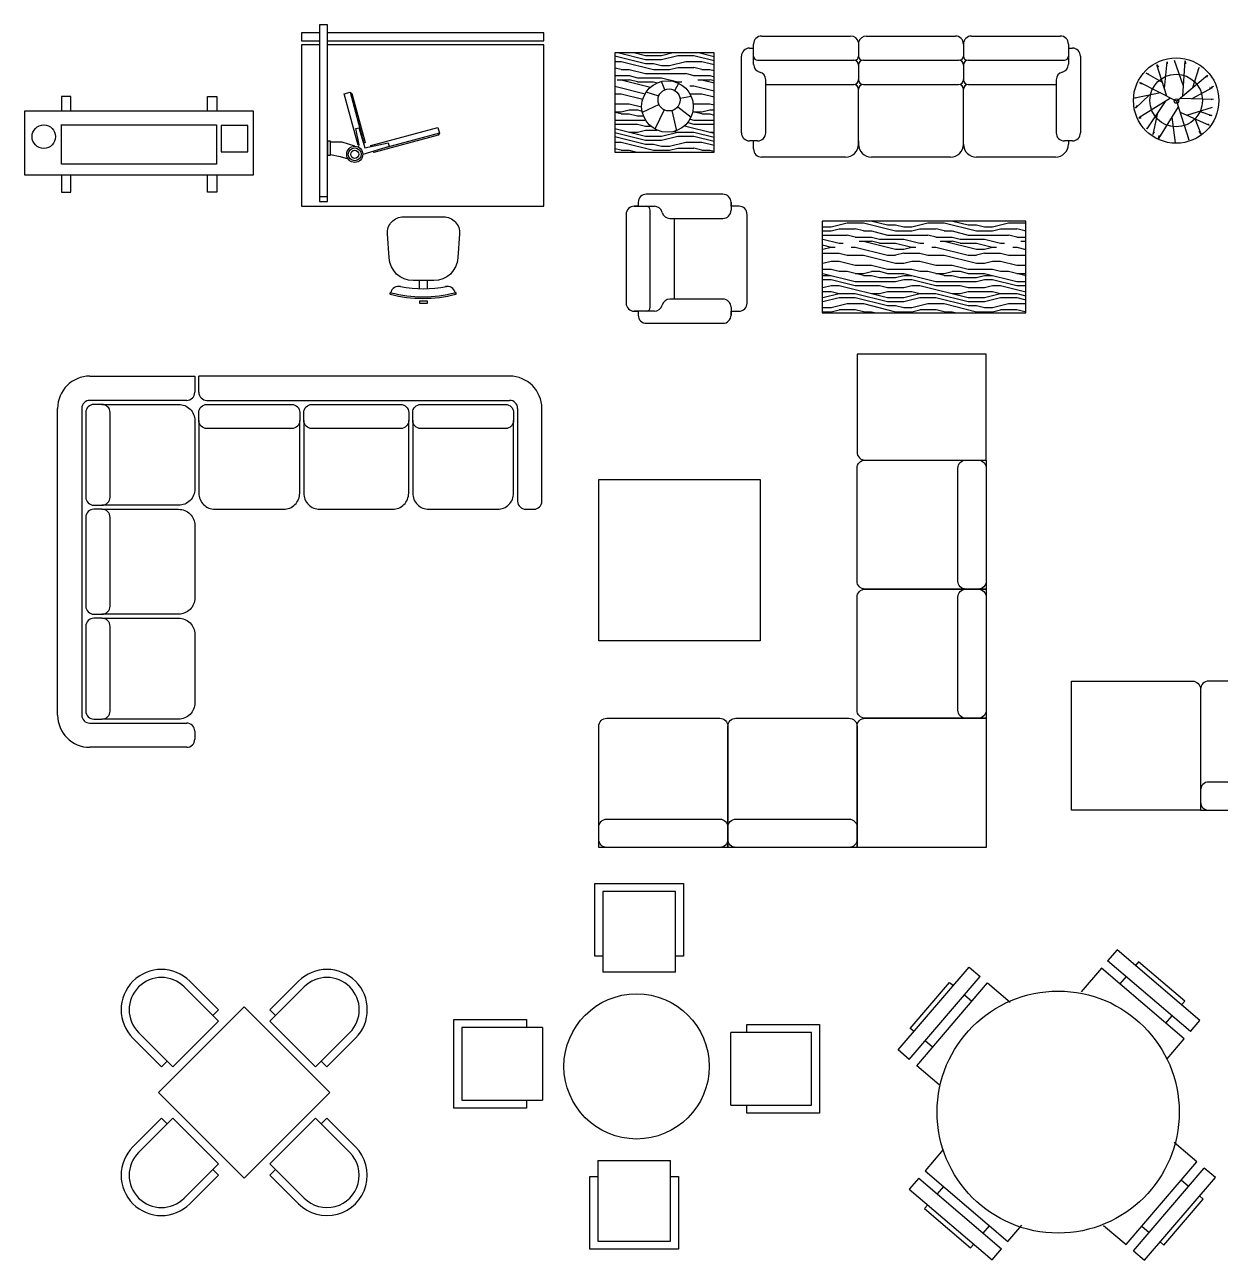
# Model space of a CAD drawing. Header units: millimetres. Extents: x 203.7 to 271.7, y 165.9 to 194.2.
# Drawn here: x 231.21 to 238.61, y 179.62 to 187.27 of the extents above; entities that cross this region are included whole.
import ezdxf

# ---------------------------------------------------------------- set-up
doc = ezdxf.new("R2010")
doc.units = ezdxf.units.MM
doc.layers.add('MUEBLE', color=8, linetype='Continuous')
doc.layers.add('MURO-ACTUALES', color=1, linetype='Continuous')

# ---------------------------------------------------------------- blocks, each defined once
blk = doc.blocks.new('ME-5')
at = {"layer": 'MUEBLE'}
for p, q in [((0.4649, 1.3407), (0.4065, 1.2723)), ((0.9781, 0.9023), (0.4649, 1.3407)), ((-0.8905, 0.7196), (-0.452, 1.2328)), ((-0.452, 1.2328), (-0.3836, 1.1744)), ((0.3675, 1.2267), (0.2414, 1.0791)), ((0.8807, 0.7882), (0.3675, 1.2267)), ((0.9197, 0.8338), (0.4065, 1.2723)), ((0.5985, 1.2661), (0.579, 1.2433)), ((0.8836, 1.0225), (0.5985, 1.2661)), ((-0.8221, 0.6612), (-0.3836, 1.1744)), ((0.5205, 1.1749), (0.4815, 1.1293)), ((-0.8159, 0.8532), (-0.5723, 1.1383)), ((-0.7764, 0.6222), (-0.338, 1.1354)), ((-0.5723, 1.1383), (-0.5495, 1.1188)), ((-0.338, 1.1354), (-0.1979, 1.0157)), ((-0.481, 1.0603), (-0.4354, 1.0214)), ((0.8641, 0.9997), (0.8836, 1.0225)), ((0.7666, 0.8857), (0.8056, 0.9313)), ((-0.793, 0.8337), (-0.8159, 0.8532)), ((0.9197, 0.8338), (0.9781, 0.9023)), ((-0.679, 0.7362), (-0.7246, 0.7752)), ((0.7751, 0.6646), (0.8807, 0.7882)), ((-0.8221, 0.6612), (-0.8905, 0.7196)), ((-0.6372, 0.5032), (-0.7764, 0.6222)), ((-0.6123, 0.1029), (-0.7249, -0.029)), ((0.9594, 0.0269), (0.8193, 0.1466)), ((0.521, -0.4863), (0.9594, 0.0269)), ((-0.7639, -0.0746), (-0.8223, -0.143)), ((-0.7639, -0.0746), (-0.2507, -0.513)), ((-0.7249, -0.029), (-0.2117, -0.4674)), ((0.5666, -0.5253), (1.0051, -0.0121)), ((0.635, -0.5837), (1.0735, -0.0705)), ((1.0735, -0.0705), (1.0051, -0.0121)), ((-0.8223, -0.143), (-0.3091, -0.5815)), ((-0.6109, -0.1264), (-0.6498, -0.172)), ((0.9076, -0.1261), (0.862, -0.0871)), ((0.7553, -0.4892), (0.9989, -0.204)), ((0.9989, -0.204), (0.976, -0.1846)), ((-0.7083, -0.2404), (-0.7278, -0.2633)), ((-0.7278, -0.2633), (-0.4427, -0.5068)), ((-0.3647, -0.4156), (-0.3258, -0.37)), ((-0.2117, -0.4674), (-0.1247, -0.3655)), ((0.3817, -0.3673), (0.521, -0.4863)), ((0.6184, -0.3722), (0.664, -0.4112)), ((-0.4427, -0.5068), (-0.4232, -0.484)), ((-0.3091, -0.5815), (-0.2507, -0.513)), ((0.5666, -0.5253), (0.635, -0.5837)), ((0.7325, -0.4697), (0.7553, -0.4892))]:
    blk.add_line(p, q, dxfattribs=at)
blk.add_circle((0.1, 0.3345), 0.75, dxfattribs=at)
blk = doc.blocks.new('SA-1')
at = {"layer": 'MUEBLE'}
for p, q in [((-0.6806, 1.1148), (-0.1294, 1.1148)), ((-0.0806, 1.0752), (-0.0806, 0.9898)), ((-0.0306, 1.1148), (0.5194, 1.1148)), ((0.6194, 1.1148), (1.1694, 1.1148)), ((-1.5899, 1.01), (-1.5899, 0.3952)), ((-0.9751, 1.01), (-1.5899, 1.01)), ((-0.9751, 0.3952), (-0.9751, 1.01)), ((-0.7556, 1.0398), (-0.7306, 1.0398)), ((-0.7306, 0.9391), (-0.7306, 1.0648)), ((-0.7306, 1.0398), (-0.7306, 1.0648)), ((0.5694, 1.0648), (0.5694, 0.9898)), ((1.2194, 1.0648), (1.2194, 0.9394)), ((1.2194, 1.0648), (1.2194, 1.0398)), ((1.2194, 1.0398), (1.2444, 1.0398)), ((-0.8056, 0.5148), (-0.8056, 0.9898)), ((-0.7056, 0.9648), (-0.1106, 0.9648)), ((-0.0806, 0.9348), (-0.0806, 0.8448)), ((-0.0506, 0.9648), (0.5394, 0.9648)), ((0.5694, 0.9348), (0.5694, 0.8448)), ((0.5994, 0.9648), (1.1944, 0.9648)), ((1.2944, 0.9898), (1.2944, 0.5148)), ((1.7677, 0.9366), (1.7775, 0.9218)), ((1.8302, 0.7415), (1.7677, 0.9366)), ((1.815, 0.7888), (1.8315, 0.9542)), ((1.8315, 0.9542), (1.8315, 0.9424)), ((1.932, 0.8039), (1.8757, 0.9631)), ((1.8757, 0.9631), (1.8781, 0.9483)), ((1.9282, 0.744), (1.9419, 0.9601)), ((1.9419, 0.9601), (1.9444, 0.9424)), ((1.9905, 0.7958), (2.0302, 0.9189)), ((2.0302, 0.9189), (2.0204, 0.9042)), ((-0.6556, 0.5148), (-0.6556, 0.843)), ((1.1444, 0.843), (1.1444, 0.5148)), ((1.7014, 0.8836), (1.7162, 0.8806)), ((1.8028, 0.8271), (1.7014, 0.8836)), ((1.889, 0.7114), (2.0818, 0.8718)), ((2.0818, 0.8718), (2.0744, 0.8571)), ((-1.3184, 0.7411), (-1.3965, 0.7678)), ((-1.2803, 0.7819), (-1.3021, 0.8334)), ((-1.2194, 0.7781), (-1.194, 0.8218)), ((-0.6556, 0.8148), (-0.1106, 0.8148)), ((-0.0806, 0.4448), (-0.0806, 0.7848)), ((-0.0506, 0.8148), (0.5394, 0.8148)), ((0.5694, 0.4448), (0.5694, 0.7848)), ((0.5994, 0.8148), (1.1444, 0.8148)), ((1.6622, 0.8276), (1.672, 0.8188)), ((1.889, 0.7114), (1.6622, 0.8276)), ((1.9861, 0.7285), (2.1112, 0.7952)), ((2.1112, 0.7952), (2.094, 0.7923)), ((2.1186, 0.8011), (2.1063, 0.7982)), ((-1.3157, 0.6903), (-1.4199, 0.6418)), ((-1.1864, 0.7303), (-1.1174, 0.7418)), ((1.7895, 0.7623), (1.6303, 0.7304)), ((1.6303, 0.7304), (1.6401, 0.7334)), ((1.7192, 0.7482), (1.6352, 0.6686)), ((1.8524, 0.7301), (1.6548, 0.6068)), ((1.819, 0.7092), (1.7063, 0.539)), ((1.889, 0.7114), (1.9664, 0.4713)), ((1.9122, 0.7307), (2.1161, 0.7245)), ((2.1161, 0.7245), (2.1014, 0.7187)), ((-1.2837, 0.6577), (-1.3419, 0.5382)), ((-1.238, 0.6526), (-1.2085, 0.528)), ((-1.2, 0.677), (-1.1179, 0.6129)), ((1.6352, 0.6686), (1.6474, 0.6833)), ((1.772, 0.6382), (1.7431, 0.5037)), ((1.9003, 0.6761), (1.7775, 0.4801)), ((1.9108, 0.6437), (2.0916, 0.5626)), ((1.954, 0.6244), (2.1112, 0.6745)), ((2.03, 0.6486), (2.1088, 0.6215)), ((2.1088, 0.6215), (2.0916, 0.6215)), ((1.6548, 0.6068), (1.6695, 0.6068)), ((1.7063, 0.539), (1.7088, 0.5479)), ((1.86, 0.6117), (1.8806, 0.4536)), ((2.0017, 0.6029), (2.0401, 0.5096)), ((2.0916, 0.5626), (2.0842, 0.5714)), ((-0.7056, 0.4648), (-0.7556, 0.4648)), ((-0.7306, 0.4648), (-0.7556, 0.4648)), ((-0.7306, 0.4148), (-0.7306, 0.4648)), ((-0.0806, 0.4648), (-0.0806, 0.4448)), ((1.2444, 0.4648), (1.1944, 0.4648)), ((1.2444, 0.4648), (1.2194, 0.4648)), ((1.2194, 0.4648), (1.2194, 0.4448)), ((1.7431, 0.5037), (1.753, 0.5214)), ((1.7775, 0.4801), (1.7824, 0.4978)), ((1.9664, 0.4713), (1.964, 0.489)), ((2.0401, 0.5096), (2.0302, 0.5243)), ((-1.5899, 0.3952), (-0.9751, 0.3952)), ((-0.0806, 0.4448), (-0.0806, 0.4448)), ((-0.1606, 0.3648), (-0.6806, 0.3648)), ((0.4894, 0.3648), (-0.0006, 0.3648)), ((1.1394, 0.3648), (0.6494, 0.3648)), ((-0.8705, 0.0847), (-0.8705, 0.0347)), ((-1.4705, 0.0597), (-1.3452, 0.0597)), ((-1.3705, -0.5653), (-1.3705, 0.0347)), ((-1.2487, -0.0153), (-0.9205, -0.0153)), ((-1.2205, -0.5153), (-1.2205, -0.0153)), ((0.9554, -0.0321), (-0.305, -0.0321)), ((-0.305, -0.0321), (-0.305, -0.6009)), ((0.9554, -0.6009), (0.9554, -0.0321)), ((-0.9205, -0.5153), (-1.2487, -0.5153)), ((-1.3448, -0.5903), (-1.4705, -0.5903)), ((-0.8705, -0.5653), (-0.8705, -0.6153)), ((-0.305, -0.6009), (0.9554, -0.6009))]:
    blk.add_line(p, q, dxfattribs=at)
at = {"layer": 'MUEBLE', "color": 0}
for p, q in [((-1.564, 1.01), (-1.4008, 0.9692)), ((-1.464, 1.01), (-1.4009, 0.9942)), ((-1.3007, 0.9942), (-1.2374, 1.01)), ((-1.064, 1.01), (-0.9751, 0.9878)), ((-1.5899, 0.9915), (-1.4008, 0.9442)), ((-1.5899, 0.9567), (-1.5507, 0.9567)), ((-1.5507, 0.9567), (-1.3508, 0.9067)), ((-1.4007, 0.9942), (-1.3007, 0.9942)), ((-1.4007, 0.9692), (-1.3007, 0.9692)), ((-1.4007, 0.9442), (-1.3507, 0.9442)), ((-1.3507, 0.9442), (-1.3007, 0.9317)), ((-1.3007, 0.9692), (-1.2007, 0.9941)), ((-1.3007, 0.9317), (-1.2507, 0.9317)), ((-1.2507, 0.9317), (-1.1507, 0.9566)), ((-1.2507, 0.9067), (-1.2007, 0.9191)), ((-1.2007, 0.9942), (-1.1007, 0.9942)), ((-1.2007, 0.9192), (-1.1007, 0.9192)), ((-1.1507, 0.9567), (-1.0507, 0.9567)), ((-1.1007, 0.9942), (-0.9751, 0.9628)), ((-1.0507, 0.9067), (-1.1006, 0.9191)), ((-1.0507, 0.9567), (-0.9751, 0.9378)), ((-1.5507, 0.9067), (-1.5899, 0.9165)), ((-1.5899, 0.8692), (-1.5007, 0.8692)), ((-1.5757, 0.8442), (-1.5007, 0.8442)), ((-1.5507, 0.9067), (-1.5007, 0.9067)), ((-1.5507, 0.8442), (-1.369, 0.7987)), ((-1.5007, 0.9067), (-1.4007, 0.8817)), ((-1.5007, 0.8692), (-1.4507, 0.8567)), ((-1.4507, 0.8317), (-1.5006, 0.8441)), ((-1.4507, 0.8567), (-1.3007, 0.8567)), ((-1.4007, 0.8817), (-1.1507, 0.8817)), ((-1.3507, 0.9067), (-1.2507, 0.9067)), ((-1.3008, 0.8567), (-1.2009, 0.8317)), ((-1.1006, 0.8691), (-1.1505, 0.8816)), ((-1.1007, 0.8692), (-1.0007, 0.8692)), ((-1.0757, 0.8442), (-1.0007, 0.8442)), ((-1.0507, 0.9067), (-1.0007, 0.9067)), ((-1.0507, 0.8442), (-0.9751, 0.8253)), ((-1.0007, 0.9067), (-0.9751, 0.9003)), ((-1.0007, 0.8692), (-0.9751, 0.8628)), ((-0.9751, 0.8378), (-1.0006, 0.8441)), ((-1.5899, 0.804), (-1.4031, 0.7573)), ((-1.4507, 0.8317), (-1.3507, 0.8317)), ((-1.3508, 0.8317), (-1.326, 0.8255)), ((-1.2007, 0.8317), (-1.1757, 0.8317)), ((-1.1257, 0.8067), (-1.1007, 0.8067)), ((-1.1007, 0.8067), (-0.9751, 0.7753)), ((-1.5899, 0.7567), (-1.5507, 0.7567)), ((-1.5899, 0.6942), (-1.5007, 0.6942)), ((-1.5507, 0.7567), (-1.4175, 0.7234)), ((-1.5007, 0.6942), (-1.4241, 0.675)), ((-1.1248, 0.7567), (-1.0507, 0.7567)), ((-1.105, 0.6953), (-1.1007, 0.6942)), ((-1.1007, 0.6942), (-1.0007, 0.6942)), ((-1.0507, 0.7567), (-0.9751, 0.7378)), ((-1.0007, 0.6942), (-0.9751, 0.6878)), ((-1.5899, 0.6442), (-1.5507, 0.6442)), ((-1.5507, 0.6317), (-1.5899, 0.6415)), ((-1.5507, 0.6442), (-1.5007, 0.6566)), ((-1.5507, 0.6317), (-1.5007, 0.6317)), ((-1.5007, 0.6567), (-1.4507, 0.6567)), ((-1.5007, 0.6317), (-1.4507, 0.6192)), ((-1.4507, 0.6567), (-1.4215, 0.6494)), ((-1.4507, 0.6192), (-1.4129, 0.6192)), ((-1.0507, 0.6317), (-1.1074, 0.6458)), ((-1.1007, 0.6442), (-1.0507, 0.6442)), ((-1.0507, 0.6442), (-1.0007, 0.6566)), ((-1.0507, 0.6317), (-1.0007, 0.6317)), ((-1.0007, 0.6567), (-0.9751, 0.6567)), ((-1.0007, 0.6317), (-0.9751, 0.6253)), ((-1.5899, 0.5942), (-1.4004, 0.5942)), ((-1.5899, 0.5692), (-1.4507, 0.5692)), ((-1.5899, 0.5415), (-1.4009, 0.4942)), ((-1.4507, 0.5692), (-1.4007, 0.5567)), ((-1.4507, 0.5692), (-1.4007, 0.5567)), ((-1.4007, 0.5567), (-1.3684, 0.5567)), ((-1.1578, 0.5584), (-0.9751, 0.5128)), ((-1.1387, 0.5787), (-1.1008, 0.5692)), ((-1.1243, 0.6001), (-1.1008, 0.5942)), ((-1.1007, 0.5942), (-0.9751, 0.5942)), ((-1.1007, 0.5692), (-0.9751, 0.5692)), ((-1.5899, 0.5165), (-1.4008, 0.4692)), ((-1.5899, 0.4915), (-1.4008, 0.4442)), ((-1.5007, 0.5192), (-1.4507, 0.5192)), ((-1.4507, 0.5192), (-1.4007, 0.5316)), ((-1.4007, 0.5317), (-1.3288, 0.5317)), ((-1.4007, 0.4942), (-1.3007, 0.4942)), ((-1.4007, 0.4692), (-1.3007, 0.4692)), ((-1.3007, 0.4942), (-1.2007, 0.5191)), ((-1.3007, 0.4692), (-1.2007, 0.4941)), ((-1.2203, 0.5241), (-1.2007, 0.5192)), ((-1.2007, 0.5192), (-1.1007, 0.5192)), ((-1.2007, 0.4942), (-1.1007, 0.4942)), ((-1.1007, 0.5192), (-0.9751, 0.4878)), ((-1.1007, 0.4942), (-0.9751, 0.4628)), ((-1.0007, 0.5192), (-0.9751, 0.5192)), ((-1.5899, 0.4567), (-1.5507, 0.4567)), ((-1.5507, 0.4067), (-1.5899, 0.4165)), ((-1.5507, 0.4567), (-1.3508, 0.4067)), ((-1.5507, 0.4067), (-1.5007, 0.4067)), ((-1.5007, 0.4067), (-1.4547, 0.3952)), ((-1.4007, 0.4442), (-1.3507, 0.4442)), ((-1.3507, 0.4442), (-1.3007, 0.4317)), ((-1.3507, 0.4067), (-1.2507, 0.4067)), ((-1.3007, 0.4317), (-1.2507, 0.4317)), ((-1.2507, 0.4317), (-1.1507, 0.4566)), ((-1.2507, 0.4067), (-1.2007, 0.4191)), ((-1.2007, 0.4192), (-1.1007, 0.4192)), ((-1.1507, 0.4567), (-1.0507, 0.4567)), ((-1.0507, 0.4067), (-1.1006, 0.4191)), ((-1.0507, 0.4567), (-0.9751, 0.4378)), ((-1.0507, 0.4067), (-1.0007, 0.4067)), ((-1.0007, 0.4067), (-0.9751, 0.4003)), ((-0.305, -0.0673), (-0.3007, -0.0683)), ((-0.3007, -0.0683), (-0.2507, -0.0683)), ((-0.2507, -0.0683), (-0.1507, -0.0434)), ((-0.1507, -0.0433), (-0.0507, -0.0433)), ((-0.0507, -0.0433), (0.1492, -0.0933)), ((0.0045, -0.0321), (0.0992, -0.0558)), ((0.0993, -0.0558), (0.1493, -0.0558)), ((0.1493, -0.0558), (0.1993, -0.0683)), ((0.1993, -0.0683), (0.2493, -0.0683)), ((0.2493, -0.0683), (0.3493, -0.0434)), ((0.3493, -0.0433), (0.4493, -0.0433)), ((0.4493, -0.0433), (0.6492, -0.0933)), ((0.5045, -0.0321), (0.5992, -0.0558)), ((0.5993, -0.0558), (0.6493, -0.0558)), ((0.6493, -0.0558), (0.6993, -0.0683)), ((0.6993, -0.0683), (0.7493, -0.0683)), ((0.7493, -0.0683), (0.8493, -0.0434)), ((0.8493, -0.0433), (0.9493, -0.0433)), ((0.9493, -0.0433), (0.9554, -0.0449)), ((-0.305, -0.0933), (-0.2507, -0.0933)), ((-0.305, -0.1183), (-0.1507, -0.1183)), ((-0.305, -0.1433), (-0.3007, -0.1433)), ((-0.3008, -0.1433), (-0.2009, -0.1683)), ((-0.2507, -0.0933), (-0.2007, -0.0809)), ((-0.2007, -0.0808), (-0.1007, -0.0808)), ((-0.1006, -0.1309), (-0.1505, -0.1184)), ((-0.1007, -0.1308), (-0.0007, -0.1308)), ((-0.0507, -0.0933), (-0.1006, -0.0809)), ((-0.0507, -0.0933), (-0.0007, -0.0933)), ((-0.0007, -0.0933), (0.0993, -0.1183)), ((-0.0007, -0.1308), (0.0493, -0.1433)), ((0.0493, -0.1433), (0.1993, -0.1433)), ((0.0993, -0.1183), (0.3493, -0.1183)), ((0.1493, -0.0933), (0.2493, -0.0933)), ((0.1992, -0.1433), (0.2991, -0.1683)), ((0.2493, -0.0933), (0.2993, -0.0809)), ((0.2993, -0.0808), (0.3993, -0.0808)), ((0.3994, -0.1309), (0.3495, -0.1184)), ((0.3993, -0.1308), (0.4993, -0.1308)), ((0.4493, -0.0933), (0.3994, -0.0809)), ((0.4493, -0.0933), (0.4993, -0.0933)), ((0.4993, -0.0933), (0.5993, -0.1183)), ((0.4993, -0.1308), (0.5493, -0.1433)), ((0.5493, -0.1433), (0.6993, -0.1433)), ((0.5993, -0.1183), (0.8493, -0.1183)), ((0.6493, -0.0933), (0.7493, -0.0933)), ((0.6992, -0.1433), (0.7991, -0.1683)), ((0.7493, -0.0933), (0.7993, -0.0809)), ((0.7993, -0.0808), (0.8993, -0.0808)), ((0.8994, -0.1309), (0.8495, -0.1184)), ((0.8993, -0.1308), (0.9554, -0.1308)), ((0.9493, -0.0933), (0.8994, -0.0809)), ((0.9493, -0.0933), (0.9554, -0.0933)), ((-0.305, -0.1798), (-0.2509, -0.1933)), ((-0.305, -0.2058), (-0.3007, -0.2058)), ((-0.3007, -0.2058), (-0.2507, -0.1934)), ((-0.2507, -0.1933), (-0.2257, -0.1933)), ((-0.2007, -0.1683), (-0.1757, -0.1683)), ((-0.1257, -0.1933), (-0.1007, -0.1933)), ((-0.1007, -0.1933), (0.0992, -0.2433)), ((-0.0757, -0.1558), (-0.0007, -0.1558)), ((-0.0507, -0.1558), (0.1492, -0.2058)), ((0.0493, -0.1683), (-0.0006, -0.1559)), ((0.0493, -0.1683), (0.1493, -0.1683)), ((0.1492, -0.1683), (0.2491, -0.1933)), ((0.1493, -0.2058), (0.1993, -0.2058)), ((0.1993, -0.2058), (0.2493, -0.1934)), ((0.2493, -0.1933), (0.2743, -0.1933)), ((0.2993, -0.1683), (0.3243, -0.1683)), ((0.3743, -0.1933), (0.3993, -0.1933)), ((0.3993, -0.1933), (0.5992, -0.2433)), ((0.4243, -0.1558), (0.4993, -0.1558)), ((0.4493, -0.1558), (0.6492, -0.2058)), ((0.5493, -0.1683), (0.4994, -0.1559)), ((0.5493, -0.1683), (0.6493, -0.1683)), ((0.6492, -0.1683), (0.7491, -0.1933)), ((0.6493, -0.2058), (0.6993, -0.2058)), ((0.6993, -0.2058), (0.7493, -0.1934)), ((0.7493, -0.1933), (0.7743, -0.1933)), ((0.7993, -0.1683), (0.8243, -0.1683)), ((0.8743, -0.1933), (0.8993, -0.1933)), ((0.8993, -0.1933), (0.9554, -0.2074)), ((0.9243, -0.1558), (0.9554, -0.1558)), ((0.9493, -0.1558), (0.9554, -0.1574)), ((-0.3007, -0.2308), (-0.305, -0.2319)), ((-0.305, -0.2933), (-0.3007, -0.2933)), ((-0.3007, -0.2308), (-0.2007, -0.2308)), ((-0.3007, -0.2933), (-0.2507, -0.2809)), ((-0.2507, -0.2808), (-0.2007, -0.2808)), ((-0.2007, -0.2308), (-0.1507, -0.2433)), ((-0.2007, -0.2808), (-0.1007, -0.3058)), ((-0.1507, -0.2433), (-0.0507, -0.2433)), ((-0.1007, -0.3058), (-0.0007, -0.3058)), ((-0.0507, -0.2433), (0.1492, -0.2933)), ((-0.0007, -0.3058), (0.0993, -0.3308)), ((0.0993, -0.2433), (0.1493, -0.2433)), ((0.1493, -0.2933), (0.1993, -0.2933)), ((0.1993, -0.2308), (0.1494, -0.2433)), ((0.1993, -0.2308), (0.2993, -0.2308)), ((0.1993, -0.2933), (0.2493, -0.2809)), ((0.2493, -0.2808), (0.2993, -0.2808)), ((0.2993, -0.2308), (0.3493, -0.2433)), ((0.2993, -0.2808), (0.3993, -0.3058)), ((0.3493, -0.2433), (0.4493, -0.2433)), ((0.3993, -0.3058), (0.4993, -0.3058)), ((0.4493, -0.2433), (0.6492, -0.2933)), ((0.4993, -0.3058), (0.5993, -0.3308)), ((0.5993, -0.2433), (0.6493, -0.2433)), ((0.6493, -0.2933), (0.6993, -0.2933)), ((0.6993, -0.2308), (0.6494, -0.2433)), ((0.6993, -0.2308), (0.7993, -0.2308)), ((0.6993, -0.2933), (0.7493, -0.2809)), ((0.7493, -0.2808), (0.7993, -0.2808)), ((0.7993, -0.2308), (0.8493, -0.2433)), ((0.7993, -0.2808), (0.8993, -0.3058)), ((0.8493, -0.2433), (0.9493, -0.2433)), ((0.8993, -0.3058), (0.9554, -0.3058)), ((0.9493, -0.2433), (0.9554, -0.2449)), ((-0.305, -0.3308), (-0.2507, -0.3308)), ((-0.305, -0.3558), (-0.3007, -0.3558)), ((-0.305, -0.3694), (-0.3007, -0.3684)), ((-0.3007, -0.3558), (-0.1008, -0.4058)), ((-0.3007, -0.3683), (-0.2507, -0.3683)), ((-0.2507, -0.3308), (-0.2007, -0.3433)), ((-0.2007, -0.3433), (-0.1507, -0.3433)), ((-0.0507, -0.3683), (-0.1506, -0.3434)), ((-0.1007, -0.3558), (-0.0507, -0.3558)), ((-0.0507, -0.3558), (-0.0007, -0.3434)), ((-0.0507, -0.3683), (-0.0007, -0.3683)), ((-0.0007, -0.3433), (0.0493, -0.3433)), ((-0.0007, -0.3683), (0.0493, -0.3808)), ((0.0493, -0.3433), (0.0993, -0.3558)), ((0.0493, -0.3808), (0.1493, -0.3808)), ((0.0993, -0.3308), (0.2493, -0.3308)), ((0.0993, -0.3558), (0.1993, -0.3558)), ((0.1493, -0.3808), (0.1993, -0.3684)), ((0.1993, -0.3558), (0.3992, -0.4058)), ((0.1993, -0.3683), (0.2493, -0.3683)), ((0.2493, -0.3308), (0.2993, -0.3433)), ((0.2993, -0.3433), (0.3493, -0.3433)), ((0.4493, -0.3683), (0.3494, -0.3434)), ((0.3993, -0.3558), (0.4493, -0.3558)), ((0.4493, -0.3558), (0.4993, -0.3434)), ((0.4493, -0.3683), (0.4993, -0.3683)), ((0.4993, -0.3433), (0.5493, -0.3433)), ((0.4993, -0.3683), (0.5493, -0.3808)), ((0.5493, -0.3433), (0.5993, -0.3558)), ((0.5493, -0.3808), (0.6493, -0.3808)), ((0.5993, -0.3308), (0.7493, -0.3308)), ((0.5993, -0.3558), (0.6993, -0.3558)), ((0.6493, -0.3808), (0.6993, -0.3684)), ((0.6993, -0.3558), (0.8992, -0.4058)), ((0.6993, -0.3683), (0.7493, -0.3683)), ((0.7493, -0.3308), (0.7993, -0.3433)), ((0.7993, -0.3433), (0.8493, -0.3433)), ((0.9493, -0.3683), (0.8494, -0.3434)), ((0.8993, -0.3558), (0.9493, -0.3558)), ((0.9493, -0.3558), (0.9554, -0.3543)), ((0.9493, -0.3683), (0.9554, -0.3683)), ((-0.305, -0.3944), (-0.3007, -0.3934)), ((-0.305, -0.4433), (-0.3007, -0.4433)), ((-0.3007, -0.3933), (-0.2507, -0.3933)), ((-0.3007, -0.4433), (-0.2507, -0.4309)), ((-0.2507, -0.3933), (-0.1008, -0.4308)), ((-0.2507, -0.4308), (-0.2007, -0.4308)), ((-0.2007, -0.4308), (0.0991, -0.5058)), ((-0.1007, -0.4058), (0.1493, -0.4058)), ((-0.1007, -0.4308), (0.0493, -0.4308)), ((0.0493, -0.4308), (0.0993, -0.4433)), ((0.0493, -0.4308), (0.0993, -0.4433)), ((0.0993, -0.4433), (0.1993, -0.4433)), ((0.1493, -0.4058), (0.1993, -0.3934)), ((0.1993, -0.3933), (0.2493, -0.3933)), ((0.1993, -0.4433), (0.2493, -0.4309)), ((0.2493, -0.3933), (0.3992, -0.4308)), ((0.2493, -0.4308), (0.2993, -0.4308)), ((0.2993, -0.4308), (0.5991, -0.5058)), ((0.3993, -0.4058), (0.6493, -0.4058)), ((0.3993, -0.4308), (0.5493, -0.4308)), ((0.5493, -0.4308), (0.5993, -0.4433)), ((0.5493, -0.4308), (0.5993, -0.4433)), ((0.5993, -0.4433), (0.6993, -0.4433)), ((0.6493, -0.4058), (0.6993, -0.3934)), ((0.6993, -0.3933), (0.7493, -0.3933)), ((0.6993, -0.4433), (0.7493, -0.4309)), ((0.7493, -0.3933), (0.8992, -0.4308)), ((0.7493, -0.4308), (0.7993, -0.4308)), ((0.7993, -0.4308), (0.9554, -0.4699)), ((0.8993, -0.4058), (0.9554, -0.4058)), ((0.8993, -0.4308), (0.9554, -0.4308)), ((-0.305, -0.4683), (-0.2507, -0.4683)), ((-0.305, -0.5058), (-0.3007, -0.5058)), ((-0.305, -0.5308), (-0.3007, -0.5308)), ((-0.3007, -0.5058), (-0.2007, -0.4809)), ((-0.3007, -0.5308), (-0.2007, -0.5059)), ((-0.2507, -0.4683), (-0.2007, -0.4808)), ((-0.2007, -0.4808), (-0.1007, -0.4808)), ((-0.2007, -0.5058), (-0.1007, -0.5058)), ((-0.1007, -0.4808), (0.0992, -0.5308)), ((-0.1007, -0.5058), (0.0992, -0.5558)), ((-0.0007, -0.4808), (0.0493, -0.4808)), ((0.0493, -0.4808), (0.0993, -0.4684)), ((0.0993, -0.4683), (0.2493, -0.4683)), ((0.0993, -0.5058), (0.1993, -0.5058)), ((0.0993, -0.5308), (0.1993, -0.5308)), ((0.1993, -0.5058), (0.2993, -0.4809)), ((0.1993, -0.5308), (0.2993, -0.5059)), ((0.2493, -0.4683), (0.2993, -0.4808)), ((0.2993, -0.4808), (0.3993, -0.4808)), ((0.2993, -0.5058), (0.3993, -0.5058)), ((0.3993, -0.4808), (0.5992, -0.5308)), ((0.3993, -0.5058), (0.5992, -0.5558)), ((0.4993, -0.4808), (0.5493, -0.4808)), ((0.5493, -0.4808), (0.5993, -0.4684)), ((0.5993, -0.4683), (0.7493, -0.4683)), ((0.5993, -0.5058), (0.6993, -0.5058)), ((0.5993, -0.5308), (0.6993, -0.5308)), ((0.6993, -0.5058), (0.7993, -0.4809)), ((0.6993, -0.5308), (0.7993, -0.5059)), ((0.7493, -0.4683), (0.7993, -0.4808)), ((0.7993, -0.4808), (0.8993, -0.4808)), ((0.7993, -0.5058), (0.8993, -0.5058)), ((0.8993, -0.4808), (0.9554, -0.4949)), ((0.8993, -0.5058), (0.9554, -0.5199)), ((-0.305, -0.5673), (-0.3007, -0.5683)), ((-0.305, -0.5933), (-0.2507, -0.5933)), ((-0.3007, -0.5683), (-0.2507, -0.5683)), ((-0.2507, -0.5683), (-0.1507, -0.5434)), ((-0.2507, -0.5933), (-0.2007, -0.5809)), ((-0.2007, -0.5808), (-0.1007, -0.5808)), ((-0.1507, -0.5433), (-0.0507, -0.5433)), ((-0.0507, -0.5933), (-0.1006, -0.5809)), ((-0.0507, -0.5433), (0.1492, -0.5933)), ((-0.0507, -0.5933), (-0.0007, -0.5933)), ((-0.0007, -0.5933), (0.0294, -0.6009)), ((0.0993, -0.5558), (0.1493, -0.5558)), ((0.1493, -0.5558), (0.1993, -0.5683)), ((0.1493, -0.5933), (0.2493, -0.5933)), ((0.1993, -0.5683), (0.2493, -0.5683)), ((0.2493, -0.5683), (0.3493, -0.5434)), ((0.2493, -0.5933), (0.2993, -0.5809)), ((0.2993, -0.5808), (0.3993, -0.5808)), ((0.3493, -0.5433), (0.4493, -0.5433)), ((0.4493, -0.5933), (0.3994, -0.5809)), ((0.4493, -0.5433), (0.6492, -0.5933)), ((0.4493, -0.5933), (0.4993, -0.5933)), ((0.4993, -0.5933), (0.5294, -0.6009)), ((0.5993, -0.5558), (0.6493, -0.5558)), ((0.6493, -0.5558), (0.6993, -0.5683)), ((0.6493, -0.5933), (0.7493, -0.5933)), ((0.6993, -0.5683), (0.7493, -0.5683)), ((0.7493, -0.5683), (0.8493, -0.5434)), ((0.7493, -0.5933), (0.7993, -0.5809)), ((0.7993, -0.5808), (0.8993, -0.5808)), ((0.8493, -0.5433), (0.9493, -0.5433)), ((0.9493, -0.5933), (0.8994, -0.5809)), ((0.9493, -0.5433), (0.9554, -0.5449)), ((0.9493, -0.5933), (0.9554, -0.5933))]:
    blk.add_line(p, q, dxfattribs=at)
at = {"layer": 'MUEBLE'}
blk.add_lwpolyline([(-1.4705, -0.5903), (-1.4455, -0.5903), (-1.4455, -0.6153, 0.414214), (-1.3955, -0.6653), (-0.9205, -0.6653, 0.414214), (-0.8705, -0.6153), (-0.8705, -0.5903), (-0.8205, -0.5903, 0.414214), (-0.7705, -0.5403), (-0.7705, 0.0097, 0.414214), (-0.8205, 0.0597), (-0.8705, 0.0597), (-0.8705, 0.0847, 0.414214), (-0.9205, 0.1347), (-1.3955, 0.1347, 0.414214), (-1.4455, 0.0847), (-1.4455, 0.0597), (-1.4705, 0.0597, 0.414214), (-1.5205, 0.0097), (-1.5205, -0.5403, 0.414214)], format="xyb", close=True, dxfattribs=at)
for centre, radius in [((1.8869, 0.7149), 0.2644), ((1.8869, 0.7149), 0.1629), ((-1.2641, 0.678), 0.16), ((-1.2538, 0.7191), 0.0683), ((1.889, 0.7114), 0.0137)]:
    blk.add_circle(centre, radius, dxfattribs=at)
for centre, radius, start, end in [((-0.6806, 1.0648), 0.05, 90, 180), ((-0.1294, 1.0648), 0.05, 12.07427, 90), ((-0.0305, 1.0633), 0.0515, 88.87896, 166.57957), ((0.5194, 1.0648), 0.05, 0, 90), ((0.6194, 1.0648), 0.05, 90, 180), ((1.1694, 1.0648), 0.05, 0, 90), ((-0.7556, 0.9898), 0.05, 90, 180), ((1.2444, 0.9898), 0.05, 360, 90), ((-0.7056, 0.9898), 0.025, 180, 270), ((-0.6806, 0.9398), 0.05, 180, 255.52249), ((-0.1106, 0.9348), 0.03, 0, 90), ((-0.1056, 0.9898), 0.025, 270, 0), ((-0.0556, 0.9898), 0.025, 180, 270), ((-0.0506, 0.9348), 0.03, 90, 180), ((0.5394, 0.9348), 0.03, 0, 90), ((0.5444, 0.9898), 0.025, 270, 0), ((0.5944, 0.9898), 0.025, 180, 270), ((0.5994, 0.9348), 0.03, 90, 180), ((1.1694, 0.9398), 0.05, 284.47751, 0), ((1.1944, 0.9898), 0.025, 270, 0), ((-0.7056, 0.843), 0.05, 0, 75.52249), ((-0.1106, 0.8448), 0.03, 270, 0), ((-0.0506, 0.8448), 0.03, 180, 270), ((0.5394, 0.8448), 0.03, 270, 0), ((0.5994, 0.8448), 0.03, 180, 270), ((1.1944, 0.843), 0.05, 104.47751, 180), ((-0.1106, 0.7848), 0.03, 0, 90), ((-0.0506, 0.7848), 0.03, 90, 180), ((0.5394, 0.7848), 0.03, 0, 90), ((0.5994, 0.7848), 0.03, 90, 180), ((-0.7556, 0.5148), 0.05, 180, 270), ((-0.7056, 0.5148), 0.05, 270, 0), ((1.1944, 0.5148), 0.05, 180, 270), ((1.2444, 0.5148), 0.05, 270, 0), ((-0.6806, 0.4148), 0.05, 180, 270), ((-0.1606, 0.4448), 0.08, 270, 0), ((-0.0006, 0.4448), 0.08, 180, 270), ((0.4894, 0.4448), 0.08, 270, 360), ((0.6494, 0.4448), 0.08, 180, 270), ((1.1394, 0.4448), 0.08, 270, 0), ((-1.3955, 0.0347), 0.025, 0, 90), ((-1.3455, 0.0097), 0.05, 14.47751, 90), ((-1.2487, 0.0347), 0.05, 194.47751, 270), ((-0.9205, 0.0347), 0.05, 270, 0), ((-1.2487, -0.5653), 0.05, 90, 165.52249), ((-0.9205, -0.5653), 0.05, 0, 90), ((-1.3955, -0.5653), 0.025, 270, 0), ((-1.3455, -0.5403), 0.05, 270, 345.52249)]:
    blk.add_arc(centre, radius, start, end, dxfattribs=at)
blk = doc.blocks.new('RESTI-01')
at = {"layer": 'MUEBLE'}
for p, q in [((-0.6384, 1.075), (-0.75, 1.075)), ((-0.75, 1.075), (-0.75, 1.025)), ((-0.6384, 1.125), (-0.6384, 0.0297)), ((-0.5884, 1.125), (-0.6384, 1.125)), ((-0.5884, 0.0297), (-0.5884, 1.125)), ((0.75, 1.075), (-0.5884, 1.075)), ((0.75, 1.025), (0.75, 1.075)), ((-0.75, 1.025), (-0.6384, 1.025)), ((-0.75, 1), (-0.75, 0)), ((-0.6384, 1), (-0.75, 1)), ((-0.5884, 1.025), (0.75, 1.025)), ((0.75, 1), (-0.5884, 1)), ((0.75, 0), (0.75, 1)), ((-0.4855, 0.6975), (-0.4498, 0.7071)), ((-0.4001, 0.3788), (-0.4855, 0.6975)), ((-0.4498, 0.7071), (-0.4378, 0.698)), ((-0.4498, 0.7071), (-0.3643, 0.3884)), ((-0.4378, 0.698), (-0.3568, 0.3959)), ((-0.4127, 0.482), (-0.3948, 0.4868)), ((-0.3937, 0.3805), (-0.4127, 0.482)), ((-0.3948, 0.4868), (-0.3588, 0.3625)), ((-0.3201, 0.377), (0.0952, 0.4884)), ((0.0952, 0.4884), (0.1048, 0.4527)), ((-0.5704, 0.4025), (-0.5884, 0.4025)), ((-0.5884, 0.4025), (-0.5884, 0.3166)), ((-0.5704, 0.3166), (-0.5704, 0.4025)), ((-0.4985, 0.3979), (-0.5704, 0.3979)), ((-0.4204, 0.3719), (-0.4985, 0.3979)), ((-0.3568, 0.3959), (-0.3643, 0.3884)), ((-0.3588, 0.3625), (-0.2125, 0.3936)), ((0.0957, 0.4407), (-0.303, 0.3337)), ((0.1048, 0.4527), (-0.2493, 0.3577)), ((-0.2125, 0.3936), (-0.2064, 0.3706)), ((0.1048, 0.4527), (0.0957, 0.4407)), ((-0.5884, 0.3166), (-0.5704, 0.3166)), ((-0.5704, 0.3217), (-0.5118, 0.3084)), ((-0.5118, 0.3084), (-0.4615, 0.2933)), ((-0.3937, 0.3805), (-0.4001, 0.3788)), ((-0.2064, 0.3706), (-0.3705, 0.3213)), ((-0.3185, 0.3711), (-0.3201, 0.377)), ((-0.303, 0.3337), (-0.309, 0.3398)), ((-0.75, 0), (0.75, 0)), ((-0.6384, 0.0597), (-0.5884, 0.0597)), ((-0.6384, 0.0297), (-0.5884, 0.0297)), ((-0.0196, -0.5107), (-0.0196, -0.4607)), ((0.0304, -0.5107), (0.0304, -0.4607))]:
    blk.add_line(p, q, dxfattribs=at)
blk.add_lwpolyline([(0.0688, -0.4607), (-0.0581, -0.4607, -0.397305), (-0.2078, -0.3194), (-0.2185, -0.1715, -0.431327), (-0.1187, -0.0657), (0.1294, -0.0657, -0.431327), (0.2292, -0.1715), (0.2186, -0.3194, -0.397305)], format="xyb", close=True, dxfattribs=at)
for points in [[(-0.1977, -0.5357, 0.125), (0.2023, -0.5357, 0.777778)], [(-0.1365, -0.4979, 0.09384), (0.1472, -0.4968, 0.125)], [(-0.2002, -0.5454, 0.125), (0.2047, -0.5454, 0.125)]]:
    blk.add_lwpolyline(points, format="xyb", dxfattribs=at)
blk.add_lwpolyline([(-0.0196, -0.5879), (-0.0196, -0.5999), (0.0304, -0.5999), (0.0304, -0.5879)], close=True, dxfattribs=at)
for radius in [0.05, 0.04, 0.025]:
    blk.add_circle((-0.4204, 0.3219), radius, dxfattribs=at)
for centre, radius, start, end in [((-0.4094, 0.3788), 0.0158, 311.81668, 6.17817), ((-0.1989, -0.5405), 0.005, 75.74997, 255.74997), ((-0.1489, -0.5465), 0.0501, 75.74997, 167.51403), ((0.1534, -0.5465), 0.0501, 12.48597, 104.25003), ((0.2035, -0.5405), 0.005, 284.25003, 104.25003)]:
    blk.add_arc(centre, radius, start, end, dxfattribs=at)
blk = doc.blocks.new('ME-4')
at = {"layer": 'MUEBLE'}
for p, q in [((-0.0936, 0.7598), (-0.0936, 1.2098)), ((-0.0936, 1.2098), (0.4564, 1.2098)), ((-0.0436, 1.1598), (-0.0436, 0.6598)), ((0.4064, 1.1598), (-0.0436, 1.1598)), ((0.4064, 0.6598), (0.4064, 1.1598)), ((0.4564, 1.2098), (0.4564, 0.7598)), ((-0.0436, 0.7598), (-0.0936, 0.7598)), ((0.4564, 0.7598), (0.4064, 0.7598)), ((0.4064, 0.6598), (-0.0436, 0.6598)), ((-0.967, -0.1828), (-0.967, 0.3672)), ((-0.967, 0.3672), (-0.517, 0.3672)), ((-0.917, 0.3172), (-0.917, -0.1328)), ((-0.417, 0.3172), (-0.917, 0.3172)), ((-0.517, 0.3672), (-0.517, 0.3172)), ((-0.417, 0.3172), (-0.417, -0.1328)), ((0.849, 0.2865), (0.849, 0.3365)), ((0.849, 0.3365), (1.299, 0.3365)), ((1.299, 0.3365), (1.299, -0.2135)), ((0.749, -0.1635), (0.749, 0.2865)), ((1.249, 0.2865), (0.749, 0.2865)), ((1.249, -0.1635), (1.249, 0.2865)), ((-0.917, -0.1328), (-0.417, -0.1328)), ((-0.517, -0.1328), (-0.517, -0.1828)), ((-0.517, -0.1828), (-0.967, -0.1828)), ((0.749, -0.1635), (1.249, -0.1635)), ((0.849, -0.2135), (0.849, -0.1635)), ((1.299, -0.2135), (0.849, -0.2135)), ((-0.0744, -0.5062), (-0.0744, -1.0062)), ((-0.0744, -0.5062), (0.3756, -0.5062)), ((0.3756, -1.0062), (0.3756, -0.5062)), ((-0.1244, -1.0562), (-0.1244, -0.6062)), ((-0.1244, -0.6062), (-0.0744, -0.6062)), ((0.3756, -0.6062), (0.4256, -0.6062)), ((0.4256, -0.6062), (0.4256, -1.0562)), ((0.4256, -1.0562), (-0.1244, -1.0562)), ((-0.0744, -1.0062), (0.3756, -1.0062))]:
    blk.add_line(p, q, dxfattribs=at)
blk.add_circle((0.166, 0.0768), 0.45, dxfattribs=at)
blk = doc.blocks.new('ME-3')
at = {"layer": 'MUEBLE'}
for p, q in [((-2.9651, 0.1647), (-3.1419, 0.3415)), ((-2.4701, 0.3415), (-2.6469, 0.1647)), ((-2.9651, 0.094), (-3.1772, 0.3061)), ((-2.4347, 0.3061), (-2.6469, 0.094)), ((-2.806, 0.1824), (-3.3363, -0.348)), ((-2.9651, 0.1647), (-3.0004, 0.1293)), ((-2.2756, -0.348), (-2.806, 0.1824)), ((-2.6115, 0.1293), (-2.6469, 0.1647)), ((-2.9651, 0.094), (-3.2479, -0.1889)), ((-2.364, -0.1889), (-2.6469, 0.094)), ((-3.46, 0.0233), (-3.2479, -0.1889)), ((-2.364, -0.1889), (-2.1519, 0.0233)), ((-3.4954, -0.0121), (-3.3186, -0.1889)), ((-2.2933, -0.1889), (-2.1165, -0.0121)), ((-3.2833, -0.1535), (-3.3186, -0.1889)), ((-2.2933, -0.1889), (-2.3287, -0.1535)), ((-3.3363, -0.348), (-2.806, -0.8783)), ((-2.806, -0.8783), (-2.2756, -0.348)), ((-3.3186, -0.5071), (-3.4954, -0.6838)), ((-3.2479, -0.5071), (-3.46, -0.7192)), ((-3.3186, -0.5071), (-3.2833, -0.5424)), ((-3.2479, -0.5071), (-2.9651, -0.7899)), ((-2.6469, -0.7899), (-2.364, -0.5071)), ((-2.1519, -0.7192), (-2.364, -0.5071)), ((-2.3287, -0.5424), (-2.2933, -0.5071)), ((-2.1165, -0.6838), (-2.2933, -0.5071)), ((-3.1772, -1.002), (-2.9651, -0.7899)), ((-3.0004, -0.8253), (-2.9651, -0.8606)), ((-2.6469, -0.7899), (-2.4347, -1.002)), ((-2.6469, -0.8606), (-2.6115, -0.8253)), ((-3.1419, -1.0374), (-2.9651, -0.8606)), ((-2.6469, -0.8606), (-2.4701, -1.0374))]:
    blk.add_line(p, q, dxfattribs=at)
for centre, radius, start, end in [((-3.3186, 0.1647), 0.25, 45, 225), ((-2.2933, 0.1647), 0.25, 315, 135), ((-3.3186, 0.1647), 0.2, 45, 225), ((-2.2933, 0.1647), 0.2, 315, 135), ((-3.3186, -0.8606), 0.25, 135, 315), ((-2.2933, -0.8606), 0.25, 225, 45), ((-3.3186, -0.8606), 0.2, 135, 315), ((-2.2933, -0.8606), 0.2, 225, 45)]:
    blk.add_arc(centre, radius, start, end, dxfattribs=at)
blk = doc.blocks.new('SALA-08')
at = {"layer": 'MUEBLE'}
for points in [[(0, 1.8566), (-0.8, 1.8566), (-0.8, 1.25, 0.414214), (-0.75, 1.2), (0, 1.2)], [(0, 1.2), (0, 0.4), (-0.75, 0.4, -0.414214), (-0.8, 0.45), (-0.8, 1.15, -0.414214), (-0.75, 1.2)], [(0, 1.15), (0, 0.45, -0.414214), (-0.05, 0.4), (-0.125, 0.4, -0.414214), (-0.175, 0.45), (-0.175, 1.15, -0.414214), (-0.125, 1.2), (-0.05, 1.2, -0.414214)], [(0, 0.4), (0, -0.4), (-0.75, -0.4, -0.414214), (-0.8, -0.35), (-0.8, 0.35, -0.414214), (-0.75, 0.4)], [(0, 0.35), (0, -0.35, -0.414214), (-0.05, -0.4), (-0.125, -0.4, -0.414214), (-0.175, -0.35), (-0.175, 0.35, -0.414214), (-0.125, 0.4), (-0.05, 0.4, -0.414214)], [(-1.6, -1.2), (-2.4, -1.2), (-2.4, -0.45, -0.414214), (-2.35, -0.4), (-1.65, -0.4, -0.414214), (-1.6, -0.45)], [(-0.8, -1.2), (-1.6, -1.2), (-1.6, -0.45, -0.414214), (-1.55, -0.4), (-0.85, -0.4, -0.414214), (-0.8, -0.45)], [(0, -1.2), (-0.8, -1.2), (-0.8, -0.45, -0.414214), (-0.75, -0.4), (0, -0.4)], [(-1.65, -1.2), (-2.35, -1.2, -0.414214), (-2.4, -1.15), (-2.4, -1.075, -0.414214), (-2.35, -1.025), (-1.65, -1.025, -0.414214), (-1.6, -1.075), (-1.6, -1.15, -0.414214)], [(-0.85, -1.2), (-1.55, -1.2, -0.414214), (-1.6, -1.15), (-1.6, -1.075, -0.414214), (-1.55, -1.025), (-0.85, -1.025, -0.414214), (-0.8, -1.075), (-0.8, -1.15, -0.414214)]]:
    blk.add_lwpolyline(points, format="xyb", close=True, dxfattribs=at)
blk.add_lwpolyline([(-1.4, 0.0789), (-2.4, 0.0789), (-2.4, 1.0789), (-1.4, 1.0789)], close=True, dxfattribs=at)
blk = doc.blocks.new('SA-8')
at = {"layer": 'MUEBLE'}
blk.add_blockref('SALA-08', (1.0783, -0.0586), dxfattribs=at)
blk = doc.blocks.new('SALA-07')
at = {"layer": 'MUEBLE'}
for p, q in [((0.2, 0), (0.85, 0)), ((0.85, 0), (0.85, -0.1)), ((2.8, 0), (0.875, 0)), ((0.875, -0.1), (0.875, 0)), ((0.8, -0.15), (0.2, -0.15)), ((0.925, -0.15), (2.8, -0.15)), ((0, -2.1), (0, -0.2)), ((0.15, -0.2), (0.15, -2.1)), ((2.85, -0.2), (2.85, -0.775)), ((3, -0.775), (3, -0.2)), ((2.9, -0.825), (2.95, -0.825)), ((0.2, -2.15), (0.8, -2.15)), ((0.85, -2.2), (0.85, -2.25)), ((0.8, -2.3), (0.2, -2.3))]:
    blk.add_line(p, q, dxfattribs=at)
for points in [[(0.175, -0.225), (0.175, -0.75, 0.414214), (0.225, -0.8), (0.275, -0.8, 0.414214), (0.325, -0.75), (0.325, -0.225, 0.414214), (0.275, -0.175), (0.225, -0.175, 0.414214)], [(0.925, -0.175), (1.45, -0.175, -0.414214), (1.5, -0.225), (1.5, -0.275, -0.414214), (1.45, -0.325), (0.925, -0.325, -0.414214), (0.875, -0.275), (0.875, -0.225, -0.414214)], [(2.25, -0.175), (2.775, -0.175, -0.414214), (2.825, -0.225), (2.825, -0.275, -0.414214), (2.775, -0.325), (2.25, -0.325, -0.414214), (2.2, -0.275), (2.2, -0.225, -0.414214)], [(0.175, -1.55), (0.175, -2.075, 0.414214), (0.225, -2.125), (0.275, -2.125, 0.414214), (0.325, -2.075), (0.325, -1.55, 0.414214), (0.275, -1.5), (0.225, -1.5, 0.414214)]]:
    blk.add_lwpolyline(points, format="xyb", close=True, dxfattribs=at)
for points in [[(0.275, -0.175), (0.75, -0.175, -0.414214), (0.85, -0.275), (0.85, -0.7, -0.414214), (0.75, -0.8), (0.275, -0.8)], [(1.575, -0.325, -0.414214), (1.525, -0.275), (1.525, -0.225, -0.414214), (1.575, -0.175), (2.125, -0.175, -0.414214), (2.175, -0.225), (2.175, -0.275, -0.414214), (2.125, -0.325), (1.575, -0.325)], [(0.875, -0.275), (0.875, -0.725, 0.414214), (0.975, -0.825), (1.4, -0.825, 0.414214), (1.5, -0.725), (1.5, -0.275)], [(1.525, -0.275), (1.525, -0.725, 0.414214), (1.625, -0.825), (2.075, -0.825, 0.414214), (2.175, -0.725), (2.175, -0.275)], [(2.2, -0.275), (2.2, -0.725, 0.414214), (2.3, -0.825), (2.725, -0.825, 0.414214), (2.825, -0.725), (2.825, -0.275)], [(0.325, -0.875, 0.414214), (0.275, -0.825), (0.225, -0.825, 0.414214), (0.175, -0.875), (0.175, -1.425, 0.414214), (0.225, -1.475), (0.275, -1.475, 0.414214), (0.325, -1.425), (0.325, -0.875)], [(0.275, -0.825), (0.75, -0.825, -0.414214), (0.85, -0.925), (0.85, -1.375, -0.414214), (0.75, -1.475), (0.275, -1.475)], [(0.275, -1.5), (0.75, -1.5, -0.414214), (0.85, -1.6), (0.85, -2.025, -0.414214), (0.75, -2.125), (0.275, -2.125)]]:
    blk.add_lwpolyline(points, format="xyb", dxfattribs=at)
for centre, radius, start, end in [((0.2, -0.2), 0.2, 90, 180), ((2.8, -0.2), 0.2, 0, 90), ((0.2, -0.2), 0.05, 90, 180), ((0.8, -0.1), 0.05, 270, 0), ((0.925, -0.1), 0.05, 180, 270), ((2.8, -0.2), 0.05, 0, 90), ((2.9, -0.775), 0.05, 180, 270), ((2.95, -0.775), 0.05, 270, 0), ((0.2, -2.1), 0.2, 180, 270), ((0.2, -2.1), 0.05, 180, 270), ((0.8, -2.2), 0.05, 0, 90), ((0.8, -2.25), 0.05, 270, 0)]:
    blk.add_arc(centre, radius, start, end, dxfattribs=at)
blk = doc.blocks.new('SA-7')
at = {"layer": 'MUEBLE'}
blk.add_blockref('SALA-07', (-1.4601, 1.0764), dxfattribs=at)
blk = doc.blocks.new('P')
at = {"layer": 'MUEBLE'}
for p, q in [((-0.3056, 0.388), (-0.3634, 0.388)), ((-0.3634, 0.388), (-0.3634, 0.2997)), ((-0.3056, 0.2997), (-0.3056, 0.388)), ((0.5411, 0.2997), (0.5411, 0.388)), ((0.5411, 0.388), (0.5988, 0.388)), ((0.5988, 0.388), (0.5988, 0.2997)), ((-0.5904, 0.2997), (0.8258, 0.2997)), ((-0.5904, -0.1003), (-0.5904, 0.2997)), ((0.8258, 0.2997), (0.8258, -0.1003)), ((0.8258, -0.1003), (-0.5904, -0.1003)), ((-0.3634, -0.1003), (-0.3634, -0.2044)), ((-0.3056, -0.2044), (-0.3056, -0.1003)), ((0.5411, -0.2044), (0.5411, -0.1003)), ((0.5988, -0.1003), (0.5988, -0.2044)), ((-0.3634, -0.2044), (-0.3056, -0.2044)), ((0.5988, -0.2044), (0.5411, -0.2044))]:
    blk.add_line(p, q, dxfattribs=at)
blk.add_lwpolyline([(-0.3661, 0.2118), (0.5975, 0.2118), (0.5975, -0.0311), (-0.3634, -0.0311), (-0.3634, 0.2118)], dxfattribs=at)
blk.add_lwpolyline([(0.7918, 0.2091), (0.6274, 0.2091), (0.6274, 0.0447), (0.7918, 0.0447)], close=True, dxfattribs=at)
blk.add_circle((-0.4721, 0.1392), 0.0727, dxfattribs=at)
blk = doc.blocks.new('SALA-09')
at = {"layer": 'MUEBLE'}
for points in [[(0, 1.9996), (0.8, 1.9996), (0.8, 1.25, -0.414214), (0.75, 1.2), (0, 1.2)], [(0, 1.2), (0, 0.4), (0.75, 0.4, 0.414214), (0.8, 0.45), (0.8, 1.15, 0.414214), (0.75, 1.2)], [(0, 1.15), (0, 0.45, 0.414214), (0.05, 0.4), (0.125, 0.4, 0.414214), (0.175, 0.45), (0.175, 1.15, 0.414214), (0.125, 1.2), (0.05, 1.2, 0.414214)], [(0, 0.35), (0, -0.35, 0.414214), (0.05, -0.4), (0.125, -0.4, 0.414214), (0.175, -0.35), (0.175, 0.35, 0.414214), (0.125, 0.4), (0.05, 0.4, 0.414214)], [(0, 0.4), (0, -0.4), (0.75, -0.4, 0.414214), (0.8, -0.35), (0.8, 0.35, 0.414214), (0.75, 0.4)], [(0, -0.45), (0, -1.15, 0.414214), (0.05, -1.2), (0.125, -1.2, 0.414214), (0.175, -1.15), (0.175, -0.45, 0.414214), (0.125, -0.4), (0.05, -0.4, 0.414214)], [(0, -0.4), (0, -1.2), (0.75, -1.2, 0.414214), (0.8, -1.15), (0.8, -0.45, 0.414214), (0.75, -0.4)], [(0, -2), (0.8, -2), (0.8, -1.25, 0.414214), (0.75, -1.2), (0, -1.2)], [(0.8, -2), (1.6, -2), (1.6, -1.25, 0.414214), (1.55, -1.2), (0.85, -1.2, 0.414214), (0.8, -1.25)], [(1.6, -2), (2.4, -2), (2.4, -1.25, 0.414214), (2.35, -1.2), (1.65, -1.2, 0.414214), (1.6, -1.25)], [(0.85, -2), (1.55, -2, 0.414214), (1.6, -1.95), (1.6, -1.875, 0.414214), (1.55, -1.825), (0.85, -1.825, 0.414214), (0.8, -1.875), (0.8, -1.95, 0.414214)], [(1.65, -2), (2.35, -2, 0.414214), (2.4, -1.95), (2.4, -1.875, 0.414214), (2.35, -1.825), (1.65, -1.825, 0.414214), (1.6, -1.875), (1.6, -1.95, 0.414214)]]:
    blk.add_lwpolyline(points, format="xyb", close=True, dxfattribs=at)
blk.add_lwpolyline([(2.4002, -0.1192), (1.4002, -0.1192), (1.4002, 0.8808), (2.4002, 0.8808)], close=True, dxfattribs=at)
blk = doc.blocks.new('SA-9')
at = {"layer": 'MUEBLE', "rotation": 90}
blk.add_blockref('SALA-09', (-0.4788, -1.0943), dxfattribs=at)

msp = doc.modelspace()

# ---------------------------------------------------------------- block references
for name, p in [('SA-1', (236.4507, 186.0893)), ('SA-8', (236.0825, 183.4352)), ('SA-7', (232.8686, 184.0201)), ('SA-9', (240.1675, 183.5008)), ('ME-4', (234.8294, 180.7426)), ('ME-5', (237.5069, 180.2017)), ('ME-3', (235.3707, 181.0056))]:
    msp.add_blockref(name, p)
at = {"layer": 'MUEBLE'}
msp.add_blockref('RESTI-01', (233.6699, 186.1492), dxfattribs=at)
at = {"layer": 'MURO-ACTUALES'}
msp.add_blockref('P', (231.7954, 186.4413), dxfattribs=at)

doc.saveas('drawing.dxf')
